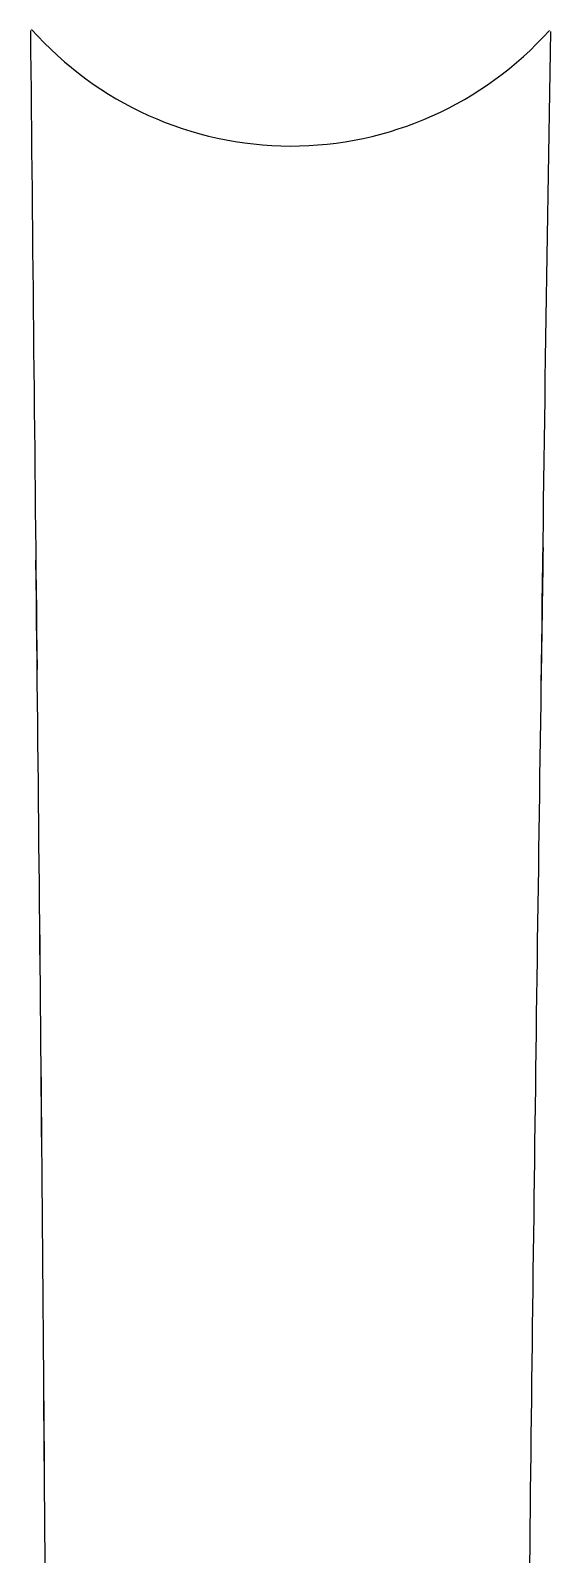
# Model space of a CAD drawing. Header units: centimetres. Extents: x -1797 to 2001, y -8788 to 1856.
# Drawn here: x -805.03 to -802.09, y -674.84 to -666.21 of the extents above; entities that cross this region are included whole.
import ezdxf

# ---------------------------------------------------------------- set-up
doc = ezdxf.new("R2010")
doc.units = ezdxf.units.CM
doc.header["$LTSCALE"] = 100
doc.header["$MEASUREMENT"] = 0
doc.layers.add('ID_Furniture-Fixed_01', color=141, linetype='Continuous')

msp = doc.modelspace()

# ---------------------------------------------------------------- linework, layer by layer
at = {"layer": 'ID_Furniture-Fixed_01'}
for centre, radius, start, end in [((1322.5155, -645.8922, 0.0001), 2127.6463, 180.5471665, 180.6446318), ((-803.5568, -664.899, 0.0001), 1.9659, 221.59464, 318.15824), ((-174.4003, -677.2594, 0.0001), 627.7823, 178.9921315, 179.3298863), ((-2017.2179, -683.2764, 0.0001), 1212.2966, 0.3178703, 0.6648252), ((-2201.5852, -684.8002, 0.0001), 1396.6698, 0.338425, 0.6395802), ((662.118, -691.6361, 0.0001), 1464.4187, 179.1197454, 179.1502139), ((430.5316, -688.6439, 0.0001), 1232.8137, 179.0934438, 179.1252418), ((662.118, -691.6361, 0.0001), 1464.4187, 179.1502139, 179.409992)]:
    msp.add_arc(centre, radius, start, end, dxfattribs=at)

doc.saveas('drawing.dxf')
